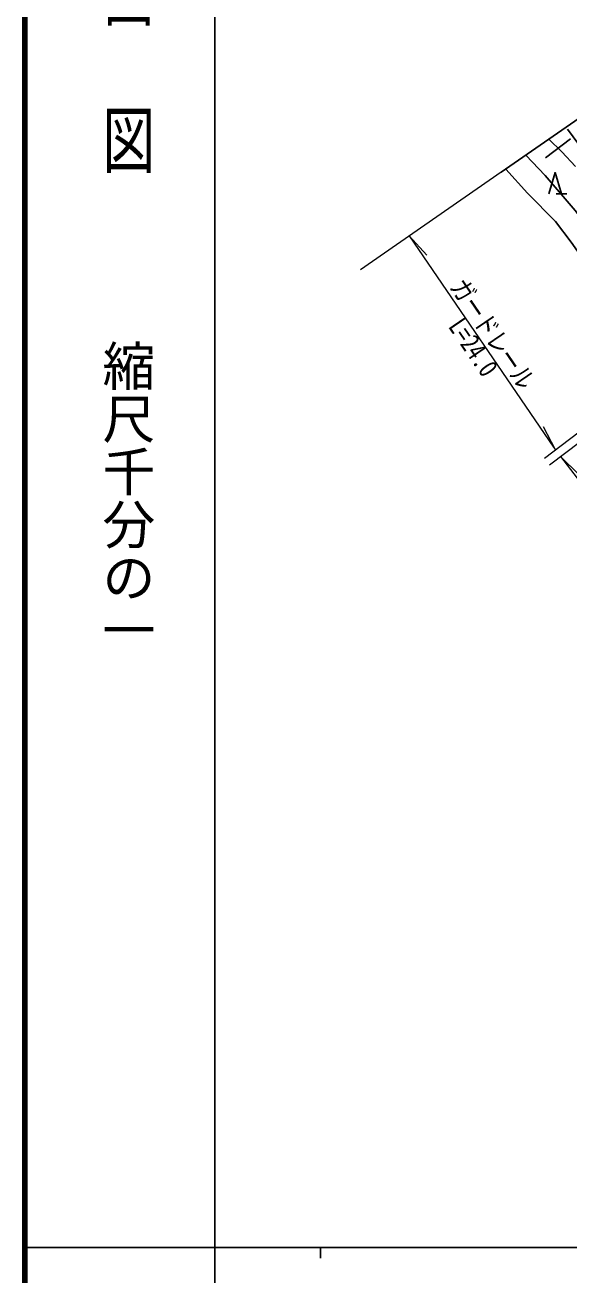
# Model space of a CAD drawing. Units: millimetres at full size, sheet at 1:1000; details may follow other scales. Extents: x 40000 to 680000, y 20000 to 380000.
# Drawn here: x 40000 to 91446, y 202409 to 320788 of the extents above; entities that cross this region are included whole.
import ezdxf
from ezdxf.enums import TextEntityAlignment as Align

# ---------------------------------------------------------------- set-up
doc = ezdxf.new("R2010")
doc.units = ezdxf.units.MM
doc.header["$LTSCALE"] = 1000
for name, color, linetype, lineweight in [('M-BGD', 7, 'Continuous', 25), ('M-BMK-OTRS', 5, 'Continuous', 25), ('M-STR-HTXT', 7, 'Continuous', 13), ('M-TTL', 2, 'Continuous', 140), ('M-TTL-BAND', 7, 'Continuous', 25)]:
    doc.layers.add(name, color=color, linetype=linetype, lineweight=lineweight)
doc.styles.add('@ＭＳ ゴシック', font='')
doc.styles.add('ＭＳ ゴシック', font='')
doc.styles.get('@ＭＳ ゴシック').set_extended_font_data('@MS Gothic')
doc.styles.get('ＭＳ ゴシック').set_extended_font_data('MS Gothic')

msp = doc.modelspace()

# ---------------------------------------------------------------- linework, layer by layer
at = {"layer": 'M-BGD'}
for p, q in [((92480, 309484), (91388, 310915)), ((91695, 310018), (89323, 308208)), ((90326, 304804), (91326, 304804))]:
    msp.add_line(p, q, dxfattribs=at)
for points in [[(89628, 309982), (90875, 308775), (92157, 307400)], [(95352, 285064), (96467, 290659), (96657, 292523), (96657, 293648), (96452, 294991), (95957, 296650), (95610, 297673), (94413, 299899), (93015, 302079), (92119, 303208), (89267, 306547), (87436, 308462)], [(85543, 307150), (87619, 304853), (90258, 302187), (91758, 300233), (92954, 298514), (94205, 296137), (94818, 294523), (95104, 293088), (95148, 291331), (94922, 289159), (94394, 287173)], [(89626, 304804), (90226, 306804), (90826, 304804)]]:
    msp.add_lwpolyline(points, dxfattribs=at)
at = {"layer": 'M-BMK-OTRS'}
msp.add_line((85118, 306855), (108157, 322832), dxfattribs=at)
at = {"layer": 'M-STR-HTXT'}
for p, q in [((85118, 306855), (71781, 297606)), ((76404, 300812), (78057, 298997)), ((89209, 279759), (106335, 292790)), ((89693, 279122), (106819, 292153)), ((90254, 280554), (89126, 282735)), ((90739, 279918), (92490, 278198))]:
    msp.add_line(p, q, dxfattribs=at)
for points in [[(76404, 300812), (90071, 280792), (90254, 280554)], [(90739, 279918), (93888, 275817), (100751, 267658), (111941, 257356), (122309, 248891), (131511, 243530), (141936, 238883), (150937, 235740), (155692, 234578)]]:
    msp.add_lwpolyline(points, dxfattribs=at)
at = {"layer": 'M-TTL'}
msp.add_line((40000, 380000), (40000, 20000), dxfattribs=at)
at = {"layer": 'M-TTL-BAND'}
for p, q in [((58000, 370000), (58000, 20000)), ((40000, 205000), (579000, 205000)), ((68000, 205000), (68000, 204000))]:
    msp.add_line(p, q, dxfattribs=at)

# ---------------------------------------------------------------- texts
at = {"layer": 'M-STR-HTXT', "style": 'ＭＳ ゴシック', "width": 0.8}
msp.add_text('ガードレール', height=1833, rotation=304.32, dxfattribs=at).set_placement((83110, 290714), align=Align.BOTTOM_CENTER)
msp.add_text('L=24.0', height=1833, rotation=304.32, dxfattribs=at).set_placement((83238, 290802), align=Align.TOP_CENTER)
at = {"layer": 'M-TTL-BAND', "style": '@ＭＳ ゴシック', "width": 1.4}
msp.add_text('平  面  図', height=3666, rotation=270, dxfattribs=at).set_placement((49777, 306475), align=Align.MIDDLE_RIGHT)
at = {"layer": 'M-TTL-BAND', "style": '@ＭＳ ゴシック'}
msp.add_text('縮尺千分の一', height=3666, rotation=270, dxfattribs=at).set_placement((49777, 261030), align=Align.MIDDLE_RIGHT)

doc.saveas('drawing.dxf')
